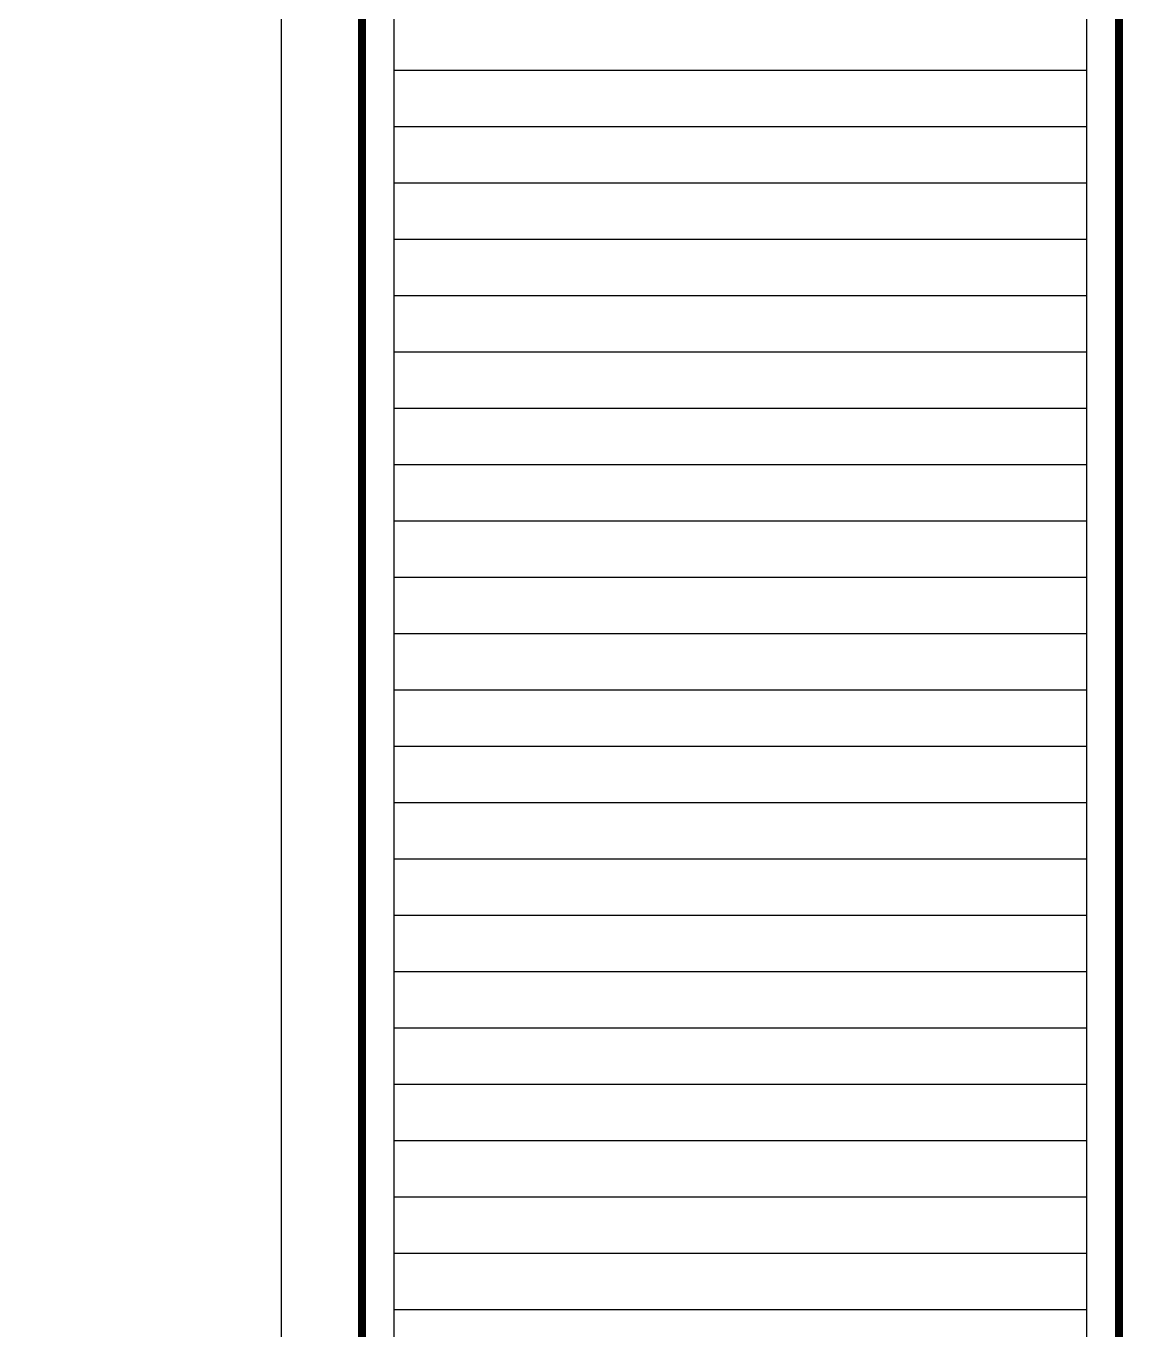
# Model space of a CAD drawing. Header units: millimetres. Extents: x 2135 to 254135, y 1035 to 90135.
# Drawn here: x 78049 to 84860, y 71210 to 79310 of the extents above; entities that cross this region are included whole.
import ezdxf

# ---------------------------------------------------------------- set-up
doc = ezdxf.new("R2010")
doc.units = ezdxf.units.MM
doc.layers.get('Defpoints').update_dxf_attribs({"color": 157})
doc.layers.add('form_TED.A', color=40, linetype='Continuous')
doc.layers.add('WA2(가벽)_TED.A', color=7, linetype='Continuous')

# ---------------------------------------------------------------- blocks, each defined once
blk = doc.blocks.new('FORM_TED.A')
at = {"layer": 'Defpoints', "color": 143, "ltscale": 100, "true_color": 0x7aafdf}
blk.add_lwpolyline([(12, 13.5), (355, 13.5), (355, 283.5), (12, 283.5)], close=True, dxfattribs=at)
at = {"layer": 'form_TED.A', "color": 253, "ltscale": 30}
for p, q in [((362, 8.5), (362, 258.5)), ((405, 8.5), (405, 258.5)), ((405, 186), (362, 186)), ((405, 182.5), (362, 182.5)), ((405, 179), (362, 179)), ((405, 175.5), (362, 175.5)), ((405, 172), (362, 172)), ((405, 168.5), (362, 168.5)), ((405, 165), (362, 165)), ((405, 161.5), (362, 161.5)), ((405, 158), (362, 158)), ((405, 154.5), (362, 154.5)), ((405, 151), (362, 151)), ((405, 147.5), (362, 147.5)), ((405, 144), (362, 144)), ((405, 140.5), (362, 140.5)), ((405, 137), (362, 137)), ((405, 133.5), (362, 133.5)), ((405, 130), (362, 130)), ((405, 126.5), (362, 126.5)), ((405, 123), (362, 123)), ((405, 119.5), (362, 119.5)), ((405, 116), (362, 116)), ((405, 112.5), (362, 112.5)), ((405, 109), (362, 109))]:
    blk.add_line(p, q, dxfattribs=at)
at = {"layer": 'form_TED.A', "ltscale": 30, "const_width": 0.5}
blk.add_lwpolyline([(407, 8.5), (7, 8.5), (7, 288.5), (407, 288.5)], close=True, dxfattribs=at)
blk.add_lwpolyline([(360, 8.5), (360, 288.5)], dxfattribs=at)

msp = doc.modelspace()

# ---------------------------------------------------------------- block references
at = {"layer": 'WA2(가벽)_TED.A', "xscale": 100, "yscale": 100, "zscale": 100}
msp.add_blockref('FORM_TED.A', (44134.6, 60435.4), dxfattribs=at)

doc.saveas('drawing.dxf')
